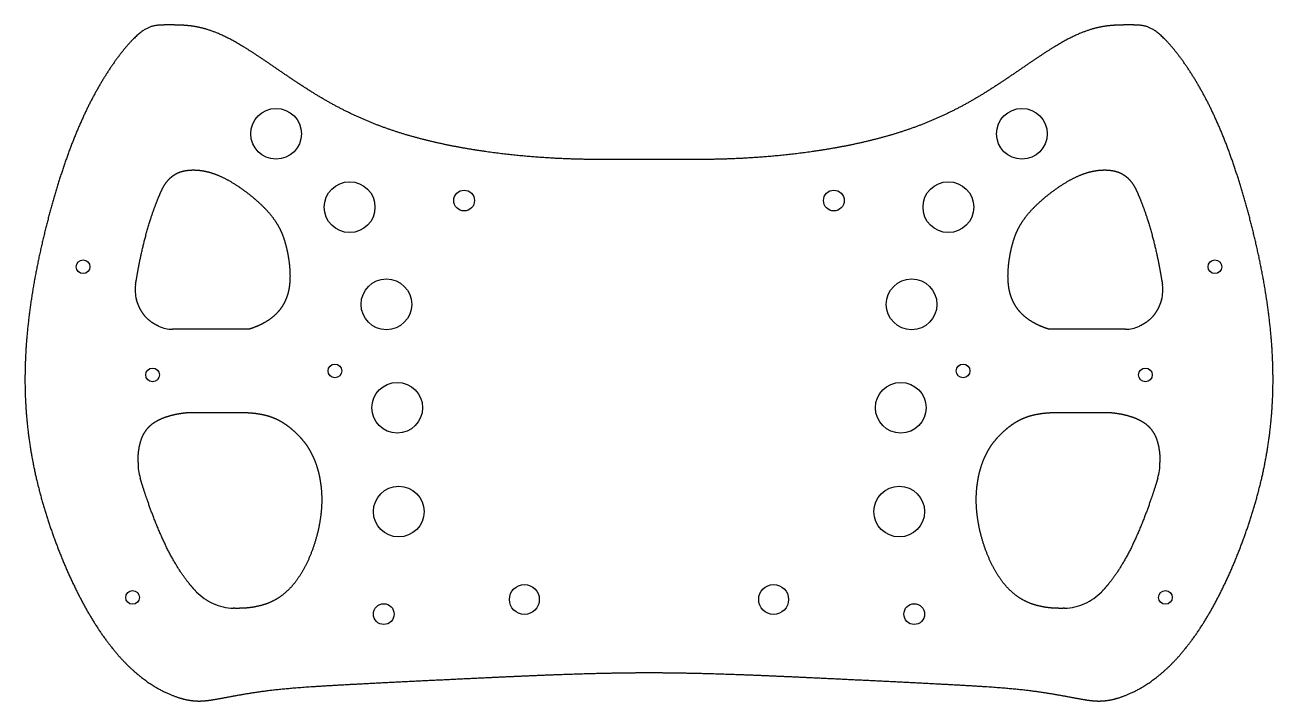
# Model space of a CAD drawing. Header units: millimetres. Extents: x -150 to 150, y -79 to 83.
import ezdxf

# ---------------------------------------------------------------- set-up
doc = ezdxf.new("R2010")
doc.units = ezdxf.units.MM
doc.layers.get('0').update_dxf_attribs({"linetype": 'CONTINUOUS'})

msp = doc.modelspace()

# ---------------------------------------------------------------- linework, layer by layer
for p, q in [((-96.33, 10), (-114.67, 10)), ((114.67, 10), (96.33, 10)), ((-110.67, -10), (-98.18, -10)), ((98.18, -10), (110.67, -10))]:
    msp.add_line(p, q)
for centre, radius in [((-89.77, 57.04), 6.1), ((89.77, 57.04), 6.1), ((-72.06, 39.39), 6.1), ((72.06, 39.39), 6.1), ((-44.5, 40.98), 2.5), ((44.5, 40.98), 2.5), ((-136.23, 25.06), 1.65), ((136.23, 25.06), 1.65), ((-63.22, 16.01), 6.1), ((63.22, 16.01), 6.1), ((-119.5, -0.98), 1.65), ((-75.61, 0), 1.65), ((75.61, 0), 1.65), ((119.5, -0.98), 1.65), ((-60.62, -8.86), 6.1), ((60.62, -8.86), 6.1), ((-60.24, -33.86), 6.1), ((60.24, -33.86), 6.1), ((-124.31, -54.49), 1.65), ((-30, -55), 3.6), ((30, -55), 3.6), ((124.31, -54.49), 1.65), ((-63.85, -58.52), 2.5), ((63.85, -58.52), 2.5)]:
    msp.add_circle(centre, radius)
for points in [[(0, 50.83), (-0.97, 50.83), (-2.89, 50.83), (-5.74, 50.82), (-9.51, 50.81), (-14.24, 50.85), (-19.11, 50.96), (-24.22, 51.2), (-29.61, 51.6), (-35.26, 52.18), (-41.11, 52.97), (-47.05, 53.99), (-52.98, 55.26), (-58.83, 56.83), (-64.55, 58.73), (-70.13, 61.02), (-75.56, 63.72), (-80.87, 66.82), (-86.04, 70.21), (-91.08, 73.71), (-95.93, 77.02), (-100.55, 79.8), (-104.85, 81.81), (-108.75, 82.9), (-112.18, 83.23), (-115.08, 83.22), (-117.49, 83.24), (-119.68, 83.11), (-122.18, 81.91), (-125.38, 78.77), (-128.79, 74.37), (-132.04, 69.32), (-134.99, 63.88), (-137.6, 58.15), (-139.94, 52.14), (-142.07, 45.8), (-144.04, 39.11), (-145.84, 32.12), (-147.43, 24.88), (-148.74, 17.49), (-149.7, 10.04), (-150.24, 2.63), (-150.31, -4.69), (-149.89, -11.86), (-148.99, -18.9), (-147.62, -25.79), (-145.83, -32.56), (-143.67, -39.19), (-141.18, -45.68), (-138.39, -51.93), (-135.31, -57.85), (-131.94, -63.26), (-128.33, -68.02), (-124.52, -71.99), (-120.62, -75.08), (-116.84, -77.28), (-113.42, -78.67), (-110.54, -79.37), (-108.11, -79.53), (-105.61, -79.27), (-102.35, -78.65), (-98.35, -77.89), (-94.22, -77.21), (-89.89, -76.65), (-85.19, -76.22), (-79.82, -75.85), (-73.68, -75.5), (-66.83, -75.14), (-59.43, -74.77), (-51.74, -74.39), (-44.04, -74.02), (-36.58, -73.67), (-29.53, -73.35), (-22.95, -73.08), (-16.81, -72.87), (-11.01, -72.71), (-6.55, -72.64), (-3.26, -72.6), (-1.08, -72.59), (0, -72.59)], [(0, -72.59), (1.08, -72.59), (3.26, -72.6), (6.55, -72.64), (11.01, -72.71), (16.81, -72.87), (22.95, -73.08), (29.53, -73.35), (36.58, -73.67), (44.04, -74.02), (51.74, -74.39), (59.43, -74.77), (66.83, -75.14), (73.68, -75.5), (79.82, -75.85), (85.19, -76.22), (89.89, -76.65), (94.22, -77.21), (98.35, -77.89), (102.35, -78.65), (105.61, -79.27), (108.11, -79.53), (110.54, -79.37), (113.42, -78.67), (116.84, -77.28), (120.62, -75.08), (124.52, -71.99), (128.33, -68.02), (131.94, -63.26), (135.31, -57.85), (138.39, -51.93), (141.18, -45.68), (143.67, -39.19), (145.83, -32.56), (147.62, -25.79), (148.99, -18.9), (149.89, -11.86), (150.31, -4.69), (150.24, 2.63), (149.7, 10.04), (148.74, 17.49), (147.43, 24.88), (145.84, 32.12), (144.04, 39.11), (142.07, 45.8), (139.94, 52.14), (137.6, 58.15), (134.99, 63.88), (132.04, 69.32), (128.79, 74.37), (125.38, 78.77), (122.18, 81.91), (119.68, 83.11), (117.49, 83.24), (115.08, 83.22), (112.18, 83.23), (108.75, 82.9), (104.85, 81.81), (100.55, 79.8), (95.93, 77.02), (91.08, 73.71), (86.04, 70.21), (80.87, 66.82), (75.56, 63.72), (70.13, 61.02), (64.55, 58.73), (58.83, 56.83), (52.98, 55.26), (47.05, 53.99), (41.11, 52.97), (35.26, 52.18), (29.61, 51.6), (24.22, 51.2), (19.11, 50.96), (14.24, 50.85), (9.51, 50.81), (5.74, 50.82), (2.89, 50.83), (0.97, 50.83), (0, 50.83)], [(-117.39, 43.28), (-117.26, 43.57), (-116.98, 44.14), (-116.54, 44.92), (-115.89, 45.82), (-114.97, 46.72), (-113.96, 47.41), (-112.87, 47.9), (-111.7, 48.2), (-110.48, 48.34), (-109.22, 48.36), (-107.92, 48.25), (-106.57, 48.01), (-105.14, 47.62), (-103.63, 47.06), (-102.02, 46.3), (-100.31, 45.34), (-98.53, 44.2), (-96.76, 42.92), (-95.03, 41.53), (-93.42, 40.09), (-91.98, 38.64), (-90.75, 37.19), (-89.73, 35.76), (-88.91, 34.34), (-88.25, 32.89), (-87.73, 31.39), (-87.3, 29.83), (-86.95, 28.19), (-86.67, 26.51), (-86.48, 24.79), (-86.39, 23.08), (-86.43, 21.4), (-86.62, 19.8), (-86.97, 18.28), (-87.49, 16.87), (-88.2, 15.56), (-89.08, 14.36), (-90.15, 13.27), (-91.41, 12.28), (-92.85, 11.4), (-94.15, 10.79), (-95.21, 10.38), (-95.95, 10.12), (-96.33, 10)], [(96.33, 10), (95.95, 10.12), (95.21, 10.38), (94.15, 10.79), (92.85, 11.4), (91.41, 12.28), (90.15, 13.27), (89.08, 14.36), (88.2, 15.56), (87.49, 16.87), (86.97, 18.28), (86.62, 19.8), (86.43, 21.4), (86.39, 23.08), (86.48, 24.79), (86.67, 26.51), (86.95, 28.19), (87.3, 29.83), (87.73, 31.39), (88.25, 32.89), (88.91, 34.34), (89.73, 35.76), (90.75, 37.19), (91.98, 38.64), (93.42, 40.09), (95.03, 41.53), (96.76, 42.92), (98.53, 44.2), (100.31, 45.34), (102.02, 46.3), (103.63, 47.06), (105.14, 47.62), (106.57, 48.01), (107.92, 48.25), (109.22, 48.36), (110.48, 48.34), (111.7, 48.2), (112.87, 47.9), (113.96, 47.41), (114.97, 46.72), (115.89, 45.82), (116.54, 44.92), (116.98, 44.14), (117.26, 43.57), (117.39, 43.28)]]:
    msp.add_open_spline(points, degree=5)
for points, degree, knots in [([(-123.61, 20.69), (-123.58, 20.86), (-123.39, 22.05), (-123.02, 24.25), (-122.42, 27.38), (-121.52, 31.3), (-120.3, 35.67), (-119.21, 38.89), (-118.33, 41.15), (-117.71, 42.58), (-117.39, 43.28)], 5, [-0.2064337, -0.2064337, -0.2064337, -0.2064337, -0.2064337, -0.2064337, -0.2, -0.16, -0.12, -0.08, -0.04, 0, 0, 0, 0, 0, 0]), ([(117.39, 43.28), (117.71, 42.58), (118.33, 41.15), (119.21, 38.89), (120.3, 35.67), (121.52, 31.3), (122.42, 27.38), (123.02, 24.25), (123.39, 22.05), (123.58, 20.86), (123.61, 20.69)], 5, [0, 0, 0, 0, 0, 0, 0.04, 0.08, 0.12, 0.16, 0.2, 0.2064337, 0.2064337, 0.2064337, 0.2064337, 0.2064337, 0.2064337]), ([(-123.61, 20.69), (-123.7, 20.11), (-123.73, 19.51), (-123.65, 18.32), (-123.55, 17.74), (-123.38, 17.17)], 3, [0, 0, 0, 0, 0.1783495, 0.1783495, 0.3566989, 0.3566989, 0.3566989, 0.3566989]), ([(123.38, 17.17), (123.55, 17.74), (123.65, 18.32), (123.73, 19.51), (123.7, 20.11), (123.61, 20.69)], 3, [0, 0, 0, 0, 0.1783495, 0.1783495, 0.3566989, 0.3566989, 0.3566989, 0.3566989]), ([(-118.04, 10.74), (-118.13, 10.78), (-118.45, 10.93), (-118.98, 11.21), (-119.69, 11.65), (-120.53, 12.29), (-121.37, 13.15), (-122.09, 14.13), (-122.63, 15.13), (-122.99, 15.98), (-123.21, 16.62), (-123.34, 17.02), (-123.38, 17.17)], 5, [0.1617769, 0.1617769, 0.1617769, 0.1617769, 0.1617769, 0.1617769, 0.2, 0.3, 0.4, 0.5, 0.6, 0.7, 0.8, 0.8548786, 0.8548786, 0.8548786, 0.8548786, 0.8548786, 0.8548786]), ([(123.38, 17.17), (123.34, 17.02), (123.21, 16.62), (122.99, 15.98), (122.63, 15.13), (122.09, 14.13), (121.37, 13.15), (120.53, 12.29), (119.69, 11.65), (118.98, 11.21), (118.45, 10.93), (118.13, 10.78), (118.04, 10.74)], 5, [-0.8548786, -0.8548786, -0.8548786, -0.8548786, -0.8548786, -0.8548786, -0.8, -0.7, -0.6, -0.5, -0.4, -0.3, -0.2, -0.1617769, -0.1617769, -0.1617769, -0.1617769, -0.1617769, -0.1617769]), ([(-118.04, 10.74), (-117.51, 10.5), (-116.96, 10.31), (-115.83, 10.06), (-115.25, 10), (-114.67, 10)], 3, [0, 0, 0, 0, 0.1738847, 0.1738847, 0.3477694, 0.3477694, 0.3477694, 0.3477694]), ([(114.67, 10), (115.25, 10), (115.83, 10.06), (116.96, 10.31), (117.51, 10.5), (118.04, 10.74)], 3, [0, 0, 0, 0, 0.1738847, 0.1738847, 0.3477694, 0.3477694, 0.3477694, 0.3477694]), ([(-123.01, -22.03), (-123.01, -21.82), (-123, -21.27), (-122.97, -20.39), (-122.87, -19.16), (-122.6, -17.63), (-122.14, -16.09), (-121.46, -14.74), (-120.58, -13.59), (-119.53, -12.66), (-118.34, -11.92), (-117.08, -11.34), (-115.77, -10.88), (-114.47, -10.54), (-113.18, -10.27), (-112.16, -10.13), (-111.42, -10.05), (-110.92, -10.01), (-110.67, -10)], 5, [-0.9098683, -0.9098683, -0.9098683, -0.9098683, -0.9098683, -0.9098683, -0.8666667, -0.8, -0.7333333, -0.6666667, -0.6, -0.5333333, -0.4666667, -0.4, -0.3333333, -0.2666667, -0.2, -0.1333333, -0.0666667, 0, 0, 0, 0, 0, 0]), ([(-98.18, -10), (-97.73, -10), (-96.86, -10.02), (-95.6, -10.09), (-94.04, -10.27), (-92.26, -10.63), (-90.66, -11.14), (-89.23, -11.77), (-87.95, -12.51), (-86.81, -13.32), (-85.77, -14.19), (-84.81, -15.09), (-83.92, -16.01), (-83.08, -16.99), (-82.29, -18.05), (-81.55, -19.24), (-80.87, -20.57), (-80.26, -22.05), (-79.73, -23.67), (-79.31, -25.41), (-78.99, -27.26), (-78.8, -29.2), (-78.74, -31.23), (-78.83, -33.34), (-79.08, -35.53), (-79.48, -37.78), (-80.04, -40.07), (-80.75, -42.35), (-81.59, -44.59), (-82.57, -46.72), (-83.66, -48.71), (-84.86, -50.51), (-86.16, -52.1), (-87.55, -53.45), (-89.04, -54.58), (-90.64, -55.48), (-92.33, -56.18), (-94.14, -56.68), (-96.02, -57), (-97.6, -57.12), (-98.83, -57.14), (-99.66, -57.13), (-100.05, -57.12)], 5, [0, 0, 0, 0, 0, 0, 0.025, 0.05, 0.075, 0.1, 0.125, 0.15, 0.175, 0.2, 0.225, 0.25, 0.275, 0.3, 0.325, 0.35, 0.375, 0.4, 0.425, 0.45, 0.475, 0.5, 0.525, 0.55, 0.575, 0.6, 0.625, 0.65, 0.675, 0.7, 0.725, 0.75, 0.775, 0.8, 0.825, 0.85, 0.875, 0.9, 0.925, 0.947542, 0.947542, 0.947542, 0.947542, 0.947542, 0.947542]), ([(100.05, -57.12), (99.66, -57.13), (98.83, -57.14), (97.6, -57.12), (96.02, -57), (94.14, -56.68), (92.33, -56.18), (90.64, -55.48), (89.04, -54.58), (87.55, -53.45), (86.16, -52.1), (84.86, -50.51), (83.66, -48.71), (82.57, -46.72), (81.59, -44.59), (80.75, -42.35), (80.04, -40.07), (79.48, -37.78), (79.08, -35.53), (78.83, -33.34), (78.74, -31.23), (78.8, -29.2), (78.99, -27.26), (79.31, -25.41), (79.73, -23.67), (80.26, -22.05), (80.87, -20.57), (81.55, -19.24), (82.29, -18.05), (83.08, -16.99), (83.92, -16.01), (84.81, -15.09), (85.77, -14.19), (86.81, -13.32), (87.95, -12.51), (89.23, -11.77), (90.66, -11.14), (92.26, -10.63), (94.04, -10.27), (95.6, -10.09), (96.86, -10.02), (97.73, -10), (98.18, -10)], 5, [-0.947542, -0.947542, -0.947542, -0.947542, -0.947542, -0.947542, -0.925, -0.9, -0.875, -0.85, -0.825, -0.8, -0.775, -0.75, -0.725, -0.7, -0.675, -0.65, -0.625, -0.6, -0.575, -0.55, -0.525, -0.5, -0.475, -0.45, -0.425, -0.4, -0.375, -0.35, -0.325, -0.3, -0.275, -0.25, -0.225, -0.2, -0.175, -0.15, -0.125, -0.1, -0.075, -0.05, -0.025, 0, 0, 0, 0, 0, 0]), ([(110.67, -10), (110.92, -10.01), (111.42, -10.05), (112.16, -10.13), (113.18, -10.27), (114.47, -10.54), (115.77, -10.88), (117.08, -11.34), (118.34, -11.92), (119.53, -12.66), (120.58, -13.59), (121.46, -14.74), (122.14, -16.09), (122.6, -17.63), (122.87, -19.16), (122.97, -20.39), (123, -21.27), (123.01, -21.82), (123.01, -22.03)], 5, [0, 0, 0, 0, 0, 0, 0.0666667, 0.1333333, 0.2, 0.2666667, 0.3333333, 0.4, 0.4666667, 0.5333333, 0.6, 0.6666667, 0.7333333, 0.8, 0.8666667, 0.9098683, 0.9098683, 0.9098683, 0.9098683, 0.9098683, 0.9098683]), ([(-123.01, -22.03), (-123.02, -22.67), (-122.97, -23.31), (-122.79, -24.57), (-122.66, -25.2), (-122.47, -25.81)], 3, [0, 0, 0, 0, 0.1918091, 0.1918091, 0.3836182, 0.3836182, 0.3836182, 0.3836182]), ([(122.47, -25.81), (122.66, -25.2), (122.79, -24.57), (122.97, -23.31), (123.02, -22.67), (123.01, -22.03)], 3, [0, 0, 0, 0, 0.1918091, 0.1918091, 0.3836182, 0.3836182, 0.3836182, 0.3836182]), ([(-108.97, -53.12), (-109.16, -52.93), (-109.82, -52.22), (-110.92, -50.95), (-112.42, -48.97), (-114.24, -46.12), (-116.14, -42.54), (-117.87, -38.75), (-119.43, -34.87), (-120.66, -31.47), (-121.52, -28.91), (-122.07, -27.15), (-122.38, -26.12), (-122.47, -25.81)], 5, [-0.935636, -0.935636, -0.935636, -0.935636, -0.935636, -0.935636, -0.92, -0.88, -0.84, -0.8, -0.76, -0.72, -0.68, -0.64, -0.6226819, -0.6226819, -0.6226819, -0.6226819, -0.6226819, -0.6226819]), ([(122.47, -25.81), (122.38, -26.12), (122.07, -27.15), (121.52, -28.91), (120.66, -31.47), (119.43, -34.87), (117.87, -38.75), (116.14, -42.54), (114.24, -46.12), (112.42, -48.97), (110.92, -50.95), (109.82, -52.22), (109.16, -52.93), (108.97, -53.12)], 5, [0.6226819, 0.6226819, 0.6226819, 0.6226819, 0.6226819, 0.6226819, 0.64, 0.68, 0.72, 0.76, 0.8, 0.84, 0.88, 0.92, 0.935636, 0.935636, 0.935636, 0.935636, 0.935636, 0.935636]), ([(-108.97, -53.12), (-107.81, -54.33), (-106.43, -55.3), (-103.37, -56.67), (-101.72, -57.06), (-100.05, -57.12)], 3, [0, 0, 0, 0, 0.502359, 0.502359, 1.004718, 1.004718, 1.004718, 1.004718]), ([(100.05, -57.12), (101.72, -57.06), (103.37, -56.67), (106.43, -55.3), (107.81, -54.33), (108.97, -53.12)], 3, [0, 0, 0, 0, 0.502359, 0.502359, 1.004718, 1.004718, 1.004718, 1.004718])]:
    msp.add_open_spline(points, degree=degree, knots=knots)

doc.saveas('drawing.dxf')
